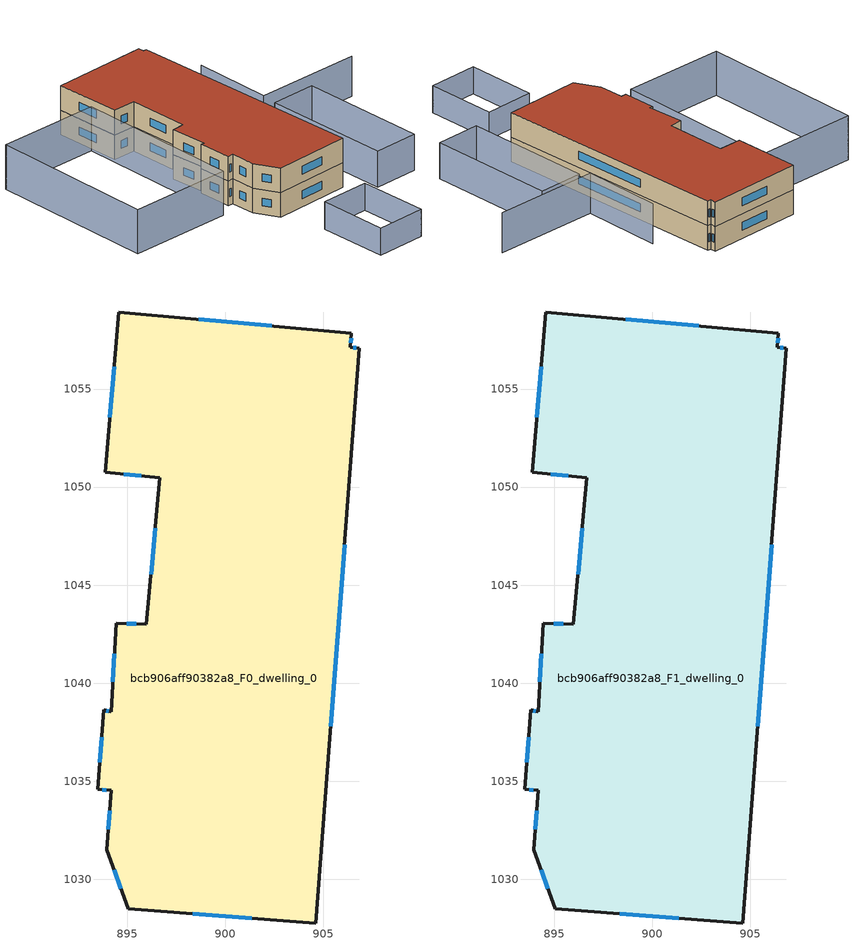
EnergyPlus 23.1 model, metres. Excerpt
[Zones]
bcb906aff90382a8_F0_dwelling_0
 floor ground (EU_floor_Construction): 906.45,1057.85 906.39,1057.12 906.85,1057.09 904.63,1027.77 895.07,1028.49 893.96,1031.51 894.19,1034.53 893.5,1034.58 893.8,1038.63 894.19,1038.53 894.45,1043.06 895.99,1043 896.68,1050.46 893.89,1050.76 894.58,1058.93 z0
 wall outside (EU_wall_Construction): 894.45,1043.06 894.19,1038.53 893.8,1038.63 893.5,1034.58 894.19,1034.53 893.96,1031.51 895.07,1028.49 904.63,1027.77 906.85,1057.09 906.39,1057.12 906.45,1057.85 894.58,1058.93 893.89,1050.76 896.68,1050.46 895.99,1043 894.45,1043.06 z0:3
 window (EU_Window_Construction): 894.36,1041.51 894.28,1040.08 / 895.46,1043.02 894.97,1043.04 / 896.44,1047.91 896.22,1045.56 / 894.84,1050.66 895.72,1050.57 / 894.35,1056.13 894.13,1053.56 / 902.39,1058.22 898.64,1058.56 / 906.41,1057.37 906.43,1057.6 / 906.69,1057.1 906.55,1057.11 / 905.39,1037.81 906.09,1047.05 / 898.34,1028.24 901.36,1028.01 / 894.34,1030.48 894.69,1029.52 / 894.11,1033.5 894.04,1032.55 / 893.73,1034.56 893.95,1034.55 / 893.7,1037.25 893.6,1035.97 / 894.06,1038.57 893.94,1038.6 z1.03:1.97
bcb906aff90382a8_F1_dwelling_0
 floor to bcb906aff90382a8_F0_dwelling_0 (EU_floor_Construction): 906.45,1057.85 906.39,1057.12 906.85,1057.09 904.63,1027.77 895.06,1028.49 893.96,1031.51 894.19,1034.53 893.5,1034.58 893.8,1038.63 894.19,1038.53 894.44,1043.06 895.99,1043 896.68,1050.46 893.89,1050.76 894.58,1058.93 z3
 wall outside (EU_wall_Construction): 894.45,1043.06 894.19,1038.53 893.8,1038.63 893.5,1034.58 894.19,1034.53 893.96,1031.51 895.07,1028.49 904.63,1027.77 906.85,1057.09 906.39,1057.12 906.45,1057.85 894.58,1058.93 893.89,1050.76 896.68,1050.46 895.99,1043 894.45,1043.06 z3:6
 window (EU_Window_Construction): 894.36,1041.51 894.28,1040.08 / 895.46,1043.02 894.97,1043.04 / 896.44,1047.91 896.22,1045.56 / 894.84,1050.66 895.72,1050.57 / 894.35,1056.13 894.13,1053.56 / 902.39,1058.22 898.64,1058.56 / 906.41,1057.37 906.43,1057.6 / 906.69,1057.1 906.55,1057.11 / 905.39,1037.81 906.09,1047.05 / 898.34,1028.24 901.36,1028.01 / 894.34,1030.48 894.69,1029.52 / 894.11,1033.5 894.04,1032.55 / 893.73,1034.56 893.95,1034.55 / 893.7,1037.25 893.6,1035.97 / 894.06,1038.57 893.94,1038.6 z4.03:4.97
 roof outside (EU_roof_Construction): 904.63,1027.77 906.85,1057.09 906.39,1057.12 906.45,1057.85 894.58,1058.93 893.89,1050.76 896.68,1050.46 895.99,1043 894.45,1043.06 894.19,1038.53 893.8,1038.63 893.5,1034.58 894.19,1034.53 893.96,1031.51 895.07,1028.49 z6
shading: 895.22,1014.64 896,1023.16 / 896,1023.16 902.12,1022.6 / 902.12,1022.6 901.35,1014.08 / 901.35,1014.08 895.22,1014.64 z0:3.3; 881.15,1055.46 893.81,1053.99 / 893.81,1053.99 891.44,1033.56 / 891.44,1033.56 878.78,1035.03 / 878.78,1035.03 881.15,1055.46 z0:5.4; 907.02,1024.86 908.59,1040.54 / 908.59,1040.54 914.11,1039.98 / 914.11,1039.98 912.54,1024.31 / 912.54,1024.31 907.02,1024.86 z0:4.4; 921.4,1040.38 908.32,1041.89 / 908.32,1041.89 909.44,1051.58 z0:4.9
[Building]
EU S2 Campaign: North Axis=0; Terrain=City; Solar Distribution=FullExterior
[Site:Location]
Cape.Town.Intl.AP: Latitude=-33.965; Longitude=18.602; Time Zone=2; Elevation=46
[SizingPeriod:WeatherFileDays]
AnnualSizingPeriod: Begin Month=1; Begin Day of Month=1; End Month=12; End Day of Month=31; Day of Week for Start Day=Monday; Use Weather File Daylight Saving Period=No; Use Weather File Rain and Snow Indicators=No
[MATERIAL]
EU_InternalMass_Material: Roughness=MediumRough; Thickness=0.1; Conductivity=1; Density=1800; Specific Heat=900; Thermal Absorptance=0.9; Solar Absorptance=0.7; Visible Absorptance=0.7
[MATERIAL:NOMASS] Roughness=MediumRough; Thermal Absorptance=0.9; Solar Absorptance=0.7; Visible Absorptance=0.7
Name | Thermal Resistance
EU_wall_NoMass | 0.493876
EU_roof_NoMass | 0.449382
EU_floor_NoMass | 1.25
[WINDOWMATERIAL:SIMPLEGLAZINGSYSTEM]
EU_Window_SimpleGlazing: UFactor=4.4; Solar Heat Gain Coefficient=0.85; Visible Transmittance=0.85
[CONSTRUCTION]
EU_wall_Construction: EU_wall_NoMass
EU_roof_Construction: EU_roof_NoMass
EU_floor_Construction: EU_floor_NoMass
EU_Window_Construction: EU_Window_SimpleGlazing
EU_InternalMass_Construction: EU_InternalMass_Material
[ZONE] Type=1; Multiplier=1; Ceiling Height=autocalculate; Volume=1005.26; Floor Area=autocalculate; Part of Total Floor Area=Yes
bcb906aff90382a8_F0_dwelling_0; bcb906aff90382a8_F1_dwelling_0
[INTERNALMASS] Construction=EU_InternalMass_Construction; Surface Area=335.087
Name | Zone or ZoneList
bcb906aff90382a8_F0_dwelling_0_EU_InternalMass | bcb906aff90382a8_F0_dwelling_0
bcb906aff90382a8_F1_dwelling_0_EU_InternalMass | bcb906aff90382a8_F1_dwelling_0
[OTHEREQUIPMENT] Fuel Type=Electricity; Design Level Calculation Method=Watts/Area; Power per Zone Floor Area=1; Fraction Latent=0; Fraction Radiant=0; Fraction Lost=0; Carbon Dioxide Generation Rate=0; EndUse Subcategory=EU_Step8_InternalGains
Name | Zone or ZoneList or Space or SpaceList | Schedule
EU_Step8_InternalGain_bcb906aff90382a8_F0_dwelling_0_f000 | bcb906aff90382a8_F0_dwelling_0 | EU_Step8_GainSchedule_bcb906aff90382a8_F0_dwelling_0_f000
EU_Step8_InternalGain_bcb906aff90382a8_F1_dwelling_0_f000 | bcb906aff90382a8_F1_dwelling_0 | EU_Step8_GainSchedule_bcb906aff90382a8_F1_dwelling_0_f000
[ZONEVENTILATION:DESIGNFLOWRATE] Schedule=EU_AlwaysOn; Design Flow Rate Calculation Method=AirChanges/Hour; Air Changes per Hour=0.64; Ventilation Type=Natural; Fan Pressure Rise=0; Fan Total Efficiency=1; Constant Term Coefficient=1; Temperature Term Coefficient=0; Velocity Term Coefficient=0; Velocity Squared Term Coefficient=0; Minimum Indoor Temperature=-100; Maximum Indoor Temperature=100; Delta Temperature=-100; Minimum Outdoor Temperature=-100; Maximum Outdoor Temperature=100; Maximum Wind Speed=40
Name | Zone or ZoneList or Space or SpaceList
EU_ConstantAir_bcb906aff90382a8_F0_dwelling_0 | bcb906aff90382a8_F0_dwelling_0
EU_ConstantAir_bcb906aff90382a8_F1_dwelling_0 | bcb906aff90382a8_F1_dwelling_0
[HVACTEMPLATE:THERMOSTAT] Constant Heating Setpoint=20; Constant Cooling Setpoint=50
EU_HeatOnly_bcb906aff90382a8_F0_dwelling_0; EU_HeatOnly_bcb906aff90382a8_F1_dwelling_0
[HVACTEMPLATE:ZONE:IDEALLOADSAIRSYSTEM] System Availability Schedule=EU_AlwaysOn; Maximum Heating Supply Air Temperature=50; Minimum Cooling Supply Air Temperature=13; Maximum Heating Supply Air Humidity Ratio=0.0156; Minimum Cooling Supply Air Humidity Ratio=0.0077; Heating Limit=NoLimit; Cooling Limit=NoLimit; Heating Availability Schedule=EU_AlwaysOn; Cooling Availability Schedule=EU_CoolingOff; Dehumidification Control Type=ConstantSensibleHeatRatio; Cooling Sensible Heat Ratio=0.7; Dehumidification Setpoint=60; Humidification Control Type=None; Humidification Setpoint=30; Outdoor Air Method=None; Outdoor Air Flow Rate per Person=0.00944; Outdoor Air Flow Rate per Zone Floor Area=0; Outdoor Air Flow Rate per Zone=0; Demand Controlled Ventilation Type=None; Outdoor Air Economizer Type=NoEconomizer; Heat Recovery Type=None; Sensible Heat Recovery Effectiveness=0.7; Latent Heat Recovery Effectiveness=0.65
Name | Template Thermostat
bcb906aff90382a8_F0_dwelling_0 | EU_HeatOnly_bcb906aff90382a8_F0_dwelling_0
bcb906aff90382a8_F1_dwelling_0 | EU_HeatOnly_bcb906aff90382a8_F1_dwelling_0
[SIZING:ZONE] Zone Cooling Design Supply Air Temperature Input Method=SupplyAirTemperature; Zone Cooling Design Supply Air Temperature=13; Zone Heating Design Supply Air Temperature Input Method=SupplyAirTemperature; Zone Heating Design Supply Air Temperature=50; Zone Cooling Design Supply Air Humidity Ratio=0.008; Zone Heating Design Supply Air Humidity Ratio=0.008; Cooling Design Air Flow Method=DesignDay; Cooling Design Air Flow Rate=0; Cooling Minimum Air Flow per Zone Floor Area=0.000762; Cooling Minimum Air Flow=0; Cooling Minimum Air Flow Fraction=0.2; Heating Design Air Flow Method=DesignDay; Heating Design Air Flow Rate=0; Heating Maximum Air Flow per Zone Floor Area=0.002032; Heating Maximum Air Flow=0.141576; Heating Maximum Air Flow Fraction=0.3; Account for Dedicated Outdoor Air System=No; Dedicated Outdoor Air System Control Strategy=NeutralSupplyAir; Dedicated Outdoor Air Low Setpoint Temperature for Design=autosize; Dedicated Outdoor Air High Setpoint Temperature for Design=autosize; Zone Load Sizing Method=Sensible Load Only No Latent Load; Zone Latent Cooling Design Supply Air Humidity Ratio Input Method=HumidityRatioDifference; Zone Cooling Design Supply Air Humidity Ratio Difference=0.005; Zone Latent Heating Design Supply Air Humidity Ratio Input Method=HumidityRatioDifference; Zone Humidification Design Supply Air Humidity Ratio Difference=0.005
bcb906aff90382a8_F0_dwelling_0; bcb906aff90382a8_F1_dwelling_0
[SCHEDULE:CONSTANT]
Name | Hourly Value
EU_AlwaysOn | 1
EU_CoolingOff | 0
[SCHEDULE:FILE] Column Number=1; Rows to Skip at Top=0; Number of Hours of Data=8760; Column Separator=Comma; Interpolate to Timestep=No; Minutes per Item=60; Adjust Schedule for Daylight Savings=Yes
Name | File
EU_Step8_GainSchedule_bcb906aff90382a8_F0_dwelling_0_f000 | ../../schedules/bcb906aff90382a8/bcb906aff90382a8_F0_dwelling_0_f000_gain.csv
EU_Step8_GainSchedule_bcb906aff90382a8_F1_dwelling_0_f000 | ../../schedules/bcb906aff90382a8/bcb906aff90382a8_F1_dwelling_0_f000_gain.csv
